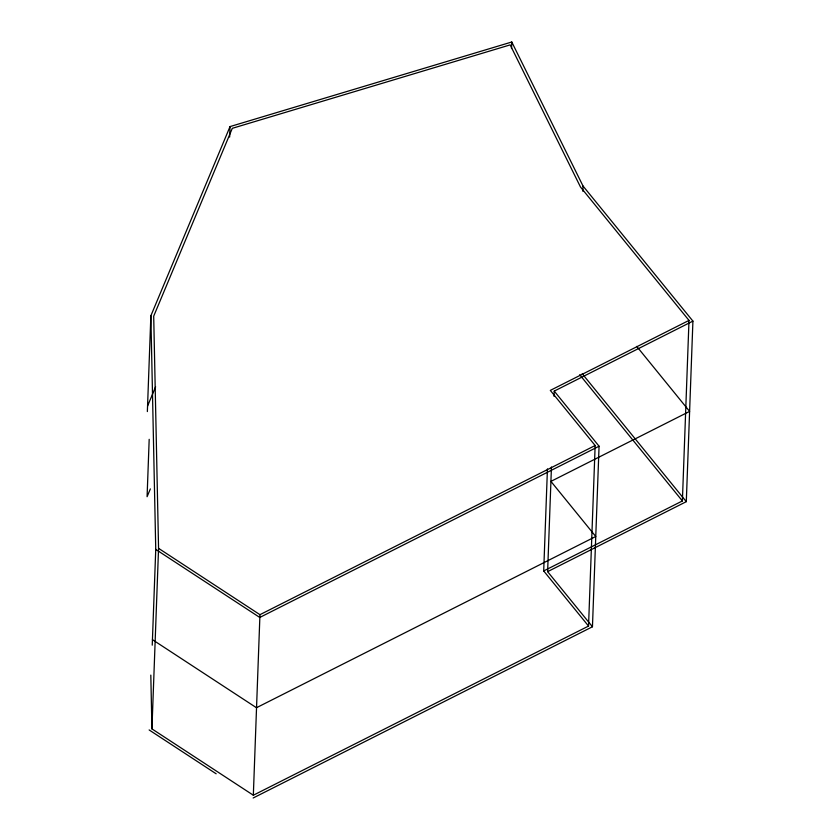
<?xml version="1.0" encoding="UTF-8"?>
<svg xmlns="http://www.w3.org/2000/svg" width="840" height="840" viewBox="0 0 840 840"><rect width="100%" height="100%" fill="white"/><g stroke="black" fill="none" stroke-linecap="round" stroke-linejoin="round"><path stroke-width="1.26" d="M147.357 411.569L150.864 315.788L230.034 126.588L511.77 42L583.034 186.039L692.916 321.111L686.301 501.659L547.617 571.651L592.452 626.766L253.155 798M149.184 439.32L147.084 496.713L150.36 488.901M152.24 645.173L155.747 549.392L150.864 315.788M151.935 728.889L158.56 548.341L153.699 316.166L232.302 128.321L510.174 44.888L580.503 187.036L689 320.407L682.385 500.955L543.7 570.948L588.536 626.062L253.334 795.228L151.935 728.889L150.811 675.098M229.646 137.056L230.034 126.588M253.334 795.228L259.949 614.68L158.56 548.341M511.529 48.541L511.77 42M543.7 570.948L547.438 468.899M547.617 571.651L551.45 466.988M554.043 396.333L554.232 391.104L692.916 321.111M582.834 191.268L583.034 186.039M588.536 626.062L595.15 445.515L550.316 390.401L689 320.407M592.452 626.766L599.067 446.219L554.232 391.104M147.556 406.056L155.621 386.778M259.949 614.68L595.15 445.515M599.067 446.219L259.77 617.452L155.747 549.392M152.439 639.66L256.463 707.731L595.76 536.487L550.925 481.383L689.609 411.39L636.731 346.385M149.132 729.939L216.164 773.798M582.194 373.695L686.301 501.659M579.684 374.714L682.385 500.955"/></g></svg>
